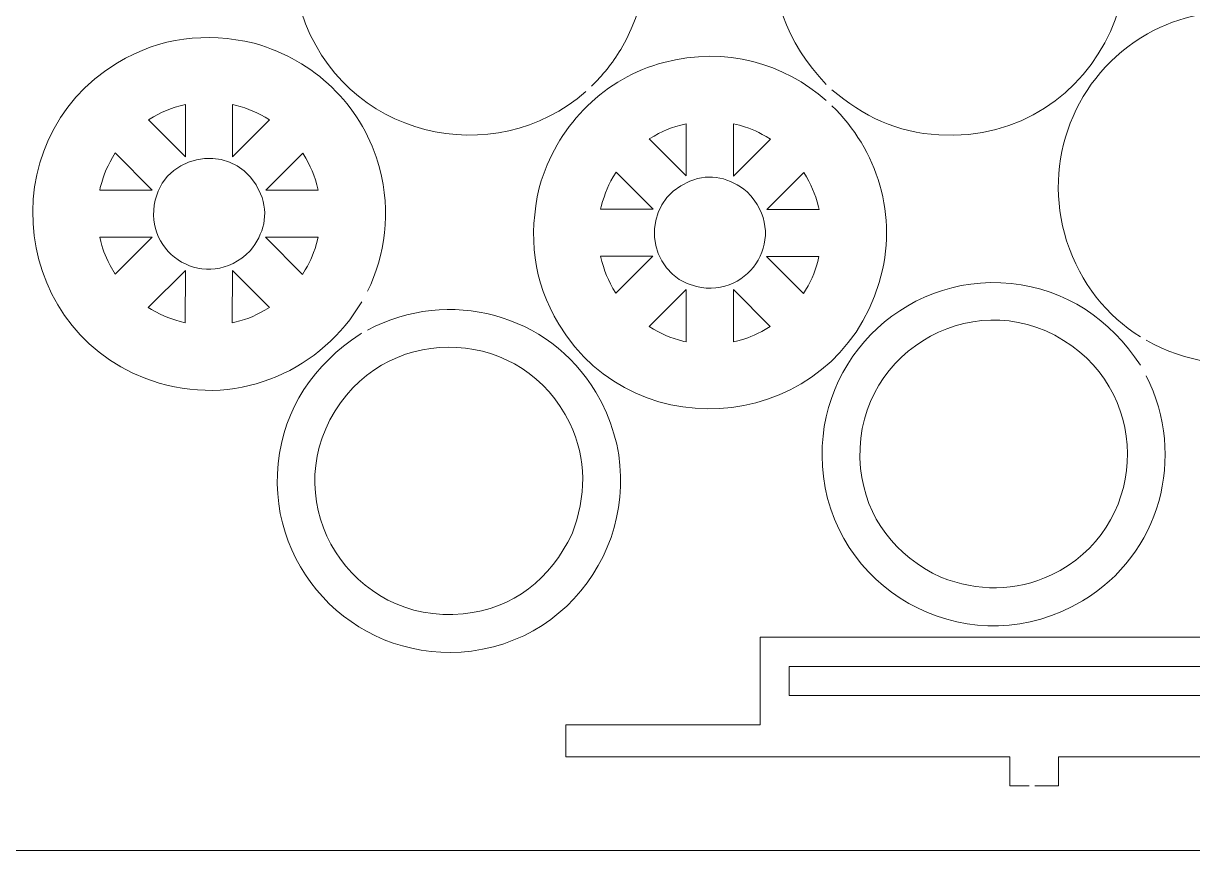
# Model space of a CAD drawing. Header units: centimetres. Extents: x -33.3 to 33.3, y -15.3 to 15.3.
# Drawn here: x -11.01 to -0.78, y -15.35 to -8.11 of the extents above; entities that cross this region are included whole.
import ezdxf

# ---------------------------------------------------------------- set-up
doc = ezdxf.new("R2010")
doc.units = ezdxf.units.CM
doc.header["$MEASUREMENT"] = 0
doc.layers.add('Layer 1', color=7, linetype='Continuous')

msp = doc.modelspace()

# ---------------------------------------------------------------- linework, layer by layer
at = {"layer": 'Layer 1', "color": 250, "lineweight": 20}
msp.add_open_spline([(-11.10211, -15.35), (-11.10211, -15.35), (11.0979, -15.35), (11.0979, -15.35), (11.0979, -15.35), (11.0979, -15.35), (11.0979, 15.35), (11.0979, 15.35), (11.0979, 15.35), (11.0979, 15.35), (-11.10211, 15.35), (-11.10211, 15.35), (-11.10211, 15.35), (-11.10211, 15.35), (-11.10211, -15.35), (-11.10211, -15.35), (-11.10211, -15.35), (-11.10211, -15.35), (-11.10211, -15.35), (-11.10211, -15.35)], degree=3, knots=[0, 0, 0, 0, 0.16666667, 0.16666667, 0.16666667, 0.16666667, 0.33333333, 0.33333333, 0.33333333, 0.33333333, 0.5, 0.5, 0.5, 0.5, 0.66666667, 0.66666667, 0.66666667, 0.66666667, 1, 1, 1, 1], dxfattribs=at)
at = {"layer": 'Layer 1', "lineweight": 9}
for points, knots in [([(-3.93542, -8.69067), (-3.66163, -8.92354), (-3.36757, -9.06464), (-2.99939, -9.08663), (-2.99939, -9.08663), (-1.58522, -9.17114), (-0.8103, -7.46482), (-1.81001, -6.45533), (-1.81001, -6.45533), (-2.69611, -5.56055), (-4.25089, -6.06352), (-4.43214, -7.33105), (-4.43214, -7.33105), (-4.50345, -7.82975), (-4.32939, -8.28536), (-3.98542, -8.64442)], [0, 0, 0, 0, 0.2, 0.2, 0.2, 0.2, 0.4, 0.4, 0.4, 0.4, 0.6, 0.6, 0.6, 0.6, 1, 1, 1, 1]), ([(-6.03768, -8.65998), (-5.94284, -8.56785), (-5.85691, -8.46048), (-5.78281, -8.33755), (-5.78281, -8.33755), (-5.21841, -7.40119), (-5.77809, -6.17745), (-6.90352, -6.01571), (-6.90352, -6.01571), (-6.90352, -6.01571), (-6.95778, -6.0088), (-6.95778, -6.0088), (-6.95778, -6.0088), (-7.28775, -5.99182), (-7.5768, -6.0367), (-7.86909, -6.20243), (-7.86909, -6.20243), (-8.50576, -6.56344), (-8.79668, -7.3192), (-8.57529, -8.01184), (-8.57529, -8.01184), (-8.22143, -9.11894), (-6.87914, -9.40913), (-6.08768, -8.70642)], [0, 0, 0, 0, 0.14285714, 0.14285714, 0.14285714, 0.14285714, 0.28571429, 0.28571429, 0.28571429, 0.28571429, 0.42857143, 0.42857143, 0.42857143, 0.42857143, 0.57142857, 0.57142857, 0.57142857, 0.57142857, 0.71428571, 0.71428571, 0.71428571, 0.71428571, 1, 1, 1, 1]), ([(-1.18736, -10.88258), (-0.50756, -11.27175), (0.43964, -11.11864), (0.91011, -10.33821), (0.91011, -10.33821), (1.47438, -9.40218), (0.91519, -8.17827), (-0.2106, -8.01639), (-0.2106, -8.01639), (-0.2106, -8.01639), (-0.26486, -8.00945), (-0.26486, -8.00945), (-0.26486, -8.00945), (-0.5949, -7.99251), (-0.8838, -8.03732), (-1.17617, -8.2031), (-1.17617, -8.2031), (-1.81285, -8.56411), (-2.10376, -9.31986), (-1.88238, -10.0125), (-1.88238, -10.0125), (-1.76182, -10.38972), (-1.52652, -10.67211), (-1.23736, -10.85267)], [0, 0, 0, 0, 0.14285714, 0.14285714, 0.14285714, 0.14285714, 0.28571429, 0.28571429, 0.28571429, 0.28571429, 0.42857143, 0.42857143, 0.42857143, 0.42857143, 0.57142857, 0.57142857, 0.57142857, 0.57142857, 0.71428571, 0.71428571, 0.71428571, 0.71428571, 1, 1, 1, 1]), ([(-7.99778, -10.45412), (-7.84118, -10.13918), (-7.78953, -9.76414), (-7.89356, -9.37369), (-7.89356, -9.37369), (-8.03091, -8.85817), (-8.42418, -8.46372), (-8.92942, -8.30143), (-8.92942, -8.30143), (-8.92942, -8.30143), (-8.98957, -8.28335), (-8.98957, -8.28335), (-8.98957, -8.28335), (-9.41721, -8.18754), (-9.80394, -8.22641), (-10.18474, -8.45577), (-10.18474, -8.45577), (-11.31918, -9.13909), (-11.1132, -10.87154), (-9.81978, -11.2576), (-9.81978, -11.2576), (-9.10012, -11.4724), (-8.38871, -11.12915), (-8.04778, -10.54662)], [0, 0, 0, 0, 0.14285714, 0.14285714, 0.14285714, 0.14285714, 0.28571429, 0.28571429, 0.28571429, 0.28571429, 0.42857143, 0.42857143, 0.42857143, 0.42857143, 0.57142857, 0.57142857, 0.57142857, 0.57142857, 0.71428571, 0.71428571, 0.71428571, 0.71428571, 1, 1, 1, 1]), ([(-3.98542, -8.78552), (-4.34869, -8.46405), (-4.86214, -8.30737), (-5.40549, -8.45211), (-5.40549, -8.45211), (-5.92102, -8.58945), (-6.31545, -8.98275), (-6.47775, -9.488), (-6.47775, -9.488), (-6.47775, -9.488), (-6.49584, -9.54813), (-6.49584, -9.54813), (-6.49584, -9.54813), (-6.59162, -9.9759), (-6.55281, -10.36237), (-6.3234, -10.74331), (-6.3234, -10.74331), (-5.64041, -11.87736), (-3.90778, -11.67222), (-3.52159, -10.37835), (-3.52159, -10.37835), (-3.34658, -9.79204), (-3.54198, -9.2112), (-3.93542, -8.83172)], [0, 0, 0, 0, 0.14285714, 0.14285714, 0.14285714, 0.14285714, 0.28571429, 0.28571429, 0.28571429, 0.28571429, 0.42857143, 0.42857143, 0.42857143, 0.42857143, 0.57142857, 0.57142857, 0.57142857, 0.57142857, 0.71428571, 0.71428571, 0.71428571, 0.71428571, 1, 1, 1, 1]), ([(-9.58958, -9.27822), (-9.58958, -9.27822), (-9.58897, -8.82026), (-9.58897, -8.82026), (-9.58897, -8.82026), (-9.72323, -8.85245), (-9.7948, -8.88207), (-9.91275, -8.95379), (-9.91275, -8.95379), (-9.91275, -8.95379), (-9.58958, -9.27822), (-9.58958, -9.27822)], [0, 0, 0, 0, 0.25, 0.25, 0.25, 0.25, 0.5, 0.5, 0.5, 0.5, 1, 1, 1, 1]), ([(-9.15565, -8.82577), (-9.15565, -8.82577), (-9.17747, -8.82079), (-9.17747, -8.82079), (-9.17747, -8.82079), (-9.17747, -8.82079), (-9.1781, -9.27873), (-9.1781, -9.27873), (-9.1781, -9.27873), (-9.1781, -9.27873), (-8.85411, -8.95518), (-8.85411, -8.95518), (-8.85411, -8.95518), (-8.96425, -8.88754), (-9.03072, -8.85901), (-9.15565, -8.82577)], [0, 0, 0, 0, 0.2, 0.2, 0.2, 0.2, 0.4, 0.4, 0.4, 0.4, 0.6, 0.6, 0.6, 0.6, 1, 1, 1, 1]), ([(-5.20927, -9.44589), (-5.20927, -9.44589), (-5.20927, -8.98793), (-5.20927, -8.98793), (-5.20927, -8.98793), (-5.34337, -9.02035), (-5.41509, -9.05001), (-5.53284, -9.12189), (-5.53284, -9.12189), (-5.53284, -9.12189), (-5.20927, -9.44589), (-5.20927, -9.44589)], [0, 0, 0, 0, 0.25, 0.25, 0.25, 0.25, 0.5, 0.5, 0.5, 0.5, 1, 1, 1, 1]), ([(-4.74312, -9.00132), (-4.74312, -9.00132), (-4.79779, -8.98793), (-4.79779, -8.98793), (-4.79779, -8.98793), (-4.79779, -8.98793), (-4.79779, -9.44773), (-4.79779, -9.44773), (-4.79779, -9.44773), (-4.79779, -9.44773), (-4.47207, -9.12328), (-4.47207, -9.12328), (-4.47207, -9.12328), (-4.58596, -9.05559), (-4.61688, -9.04161), (-4.74312, -9.00132)], [0, 0, 0, 0, 0.2, 0.2, 0.2, 0.2, 0.4, 0.4, 0.4, 0.4, 0.6, 0.6, 0.6, 0.6, 1, 1, 1, 1]), ([(-9.02534, -10.10147), (-8.9039, -9.95192), (-8.85881, -9.78452), (-8.9328, -9.60062), (-8.9328, -9.60062), (-9.11449, -9.14908), (-9.74937, -9.21081), (-9.85472, -9.65824), (-9.85472, -9.65824), (-9.96583, -10.13015), (-9.40231, -10.47975), (-9.02534, -10.10147)], [0, 0, 0, 0, 0.25, 0.25, 0.25, 0.25, 0.5, 0.5, 0.5, 0.5, 1, 1, 1, 1]), ([(-10.33464, -9.5479), (-10.33464, -9.5479), (-10.33963, -9.56991), (-10.33963, -9.56991), (-10.33963, -9.56991), (-10.33963, -9.56991), (-9.87983, -9.56991), (-9.87983, -9.56991), (-9.87983, -9.56991), (-9.87983, -9.56991), (-10.20426, -9.24419), (-10.20426, -9.24419), (-10.20426, -9.24419), (-10.27263, -9.35526), (-10.3012, -9.42186), (-10.33464, -9.5479)], [0, 0, 0, 0, 0.2, 0.2, 0.2, 0.2, 0.4, 0.4, 0.4, 0.4, 0.6, 0.6, 0.6, 0.6, 1, 1, 1, 1]), ([(-8.88733, -9.56991), (-8.88733, -9.56991), (-8.42936, -9.56991), (-8.42936, -9.56991), (-8.42936, -9.56991), (-8.46183, -9.43569), (-8.49138, -9.36422), (-8.56332, -9.24633), (-8.56332, -9.24633), (-8.56332, -9.24633), (-8.88733, -9.56991), (-8.88733, -9.56991)], [0, 0, 0, 0, 0.25, 0.25, 0.25, 0.25, 0.5, 0.5, 0.5, 0.5, 1, 1, 1, 1]), ([(-5.95341, -9.71423), (-5.95341, -9.71423), (-5.9584, -9.73607), (-5.9584, -9.73607), (-5.9584, -9.73607), (-5.9584, -9.73607), (-5.50044, -9.73666), (-5.50044, -9.73666), (-5.50044, -9.73666), (-5.50044, -9.73666), (-5.824, -9.41267), (-5.824, -9.41267), (-5.824, -9.41267), (-5.89161, -9.52272), (-5.92022, -9.5894), (-5.95341, -9.71423)], [0, 0, 0, 0, 0.2, 0.2, 0.2, 0.2, 0.4, 0.4, 0.4, 0.4, 0.6, 0.6, 0.6, 0.6, 1, 1, 1, 1]), ([(-4.67769, -9.5839), (-4.82725, -9.46252), (-4.99467, -9.41734), (-5.17856, -9.49137), (-5.17856, -9.49137), (-5.63022, -9.67316), (-5.56828, -10.30798), (-5.12093, -10.41329), (-5.12093, -10.41329), (-4.64916, -10.52435), (-4.29939, -9.96107), (-4.67769, -9.5839)], [0, 0, 0, 0, 0.25, 0.25, 0.25, 0.25, 0.5, 0.5, 0.5, 0.5, 1, 1, 1, 1]), ([(-4.05304, -9.71674), (-4.08592, -9.59169), (-4.1143, -9.52516), (-4.18165, -9.41481), (-4.18165, -9.41481), (-4.18165, -9.41481), (-4.50608, -9.73796), (-4.50608, -9.73796), (-4.50608, -9.73796), (-4.50608, -9.73796), (-4.04812, -9.73857), (-4.04812, -9.73857), (-4.04812, -9.73857), (-4.04812, -9.73857), (-4.05304, -9.71674), (-4.05304, -9.71674)], [0, 0, 0, 0, 0.2, 0.2, 0.2, 0.2, 0.4, 0.4, 0.4, 0.4, 0.6, 0.6, 0.6, 0.6, 1, 1, 1, 1]), ([(-10.2496, -10.22981), (-10.2496, -10.22981), (-10.20567, -10.30497), (-10.20567, -10.30497), (-10.20567, -10.30497), (-10.20567, -10.30497), (-9.88167, -9.98139), (-9.88167, -9.98139), (-9.88167, -9.98139), (-9.88167, -9.98139), (-10.33963, -9.98139), (-10.33963, -9.98139), (-10.33963, -9.98139), (-10.31084, -10.09557), (-10.30068, -10.12372), (-10.2496, -10.22981)], [0, 0, 0, 0, 0.2, 0.2, 0.2, 0.2, 0.4, 0.4, 0.4, 0.4, 0.6, 0.6, 0.6, 0.6, 1, 1, 1, 1]), ([(-8.44275, -10.03605), (-8.44275, -10.03605), (-8.42936, -9.98139), (-8.42936, -9.98139), (-8.42936, -9.98139), (-8.42936, -9.98139), (-8.88916, -9.98139), (-8.88916, -9.98139), (-8.88916, -9.98139), (-8.88916, -9.98139), (-8.56471, -10.30712), (-8.56471, -10.30712), (-8.56471, -10.30712), (-8.497, -10.19323), (-8.48305, -10.1623), (-8.44275, -10.03605)], [0, 0, 0, 0, 0.2, 0.2, 0.2, 0.2, 0.4, 0.4, 0.4, 0.4, 0.6, 0.6, 0.6, 0.6, 1, 1, 1, 1]), ([(-5.50097, -10.14816), (-5.50097, -10.14816), (-5.95894, -10.14755), (-5.95894, -10.14755), (-5.95894, -10.14755), (-5.92669, -10.28185), (-5.89715, -10.35331), (-5.82541, -10.47131), (-5.82541, -10.47131), (-5.82541, -10.47131), (-5.50097, -10.14816), (-5.50097, -10.14816)], [0, 0, 0, 0, 0.25, 0.25, 0.25, 0.25, 0.5, 0.5, 0.5, 0.5, 1, 1, 1, 1]), ([(-4.16579, -10.44578), (-4.10372, -10.33685), (-4.07801, -10.27194), (-4.04867, -10.15006), (-4.04867, -10.15006), (-4.04867, -10.15006), (-4.50663, -10.14946), (-4.50663, -10.14946), (-4.50663, -10.14946), (-4.50663, -10.14946), (-4.18306, -10.47346), (-4.18306, -10.47346), (-4.18306, -10.47346), (-4.18306, -10.47346), (-4.16579, -10.44578), (-4.16579, -10.44578)], [0, 0, 0, 0, 0.2, 0.2, 0.2, 0.2, 0.4, 0.4, 0.4, 0.4, 0.6, 0.6, 0.6, 0.6, 1, 1, 1, 1]), ([(-9.88721, -10.6134), (-9.77818, -10.67547), (-9.7135, -10.70117), (-9.5915, -10.7305), (-9.5915, -10.7305), (-9.5915, -10.7305), (-9.59089, -10.27256), (-9.59089, -10.27256), (-9.59089, -10.27256), (-9.59089, -10.27256), (-9.91488, -10.59613), (-9.91488, -10.59613), (-9.91488, -10.59613), (-9.91488, -10.59613), (-9.88721, -10.6134), (-9.88721, -10.6134)], [0, 0, 0, 0, 0.2, 0.2, 0.2, 0.2, 0.4, 0.4, 0.4, 0.4, 0.6, 0.6, 0.6, 0.6, 1, 1, 1, 1]), ([(-9.15816, -10.72614), (-9.03312, -10.69325), (-8.9666, -10.6649), (-8.85624, -10.59753), (-8.85624, -10.59753), (-8.85624, -10.59753), (-9.17941, -10.27311), (-9.17941, -10.27311), (-9.17941, -10.27311), (-9.17941, -10.27311), (-9.18, -10.73106), (-9.18, -10.73106), (-9.18, -10.73106), (-9.18, -10.73106), (-9.15816, -10.72614), (-9.15816, -10.72614)], [0, 0, 0, 0, 0.2, 0.2, 0.2, 0.2, 0.4, 0.4, 0.4, 0.4, 0.6, 0.6, 0.6, 0.6, 1, 1, 1, 1]), ([(-1.23736, -11.10288), (-1.50075, -10.70126), (-1.88587, -10.43529), (-2.36869, -10.38652), (-2.36869, -10.38652), (-3.33133, -10.28929), (-4.13091, -11.1137), (-4.00975, -12.07648), (-4.00975, -12.07648), (-3.87705, -13.13085), (-2.69059, -13.73126), (-1.74373, -13.16445), (-1.74373, -13.16445), (-1.06676, -12.7592), (-0.82795, -11.90427), (-1.18736, -11.19432)], [0, 0, 0, 0, 0.2, 0.2, 0.2, 0.2, 0.4, 0.4, 0.4, 0.4, 0.6, 0.6, 0.6, 0.6, 1, 1, 1, 1]), ([(-8.04778, -10.82249), (-8.05643, -10.82731), (-8.06271, -10.83083), (-8.06271, -10.83083), (-8.06271, -10.83083), (-8.46438, -11.09423), (-8.73025, -11.47933), (-8.77905, -11.96216), (-8.77905, -11.96216), (-8.87637, -12.92488), (-8.05184, -13.72428), (-7.08911, -13.60322), (-7.08911, -13.60322), (-6.03505, -13.47068), (-5.43425, -12.28437), (-6.00113, -11.33719), (-6.00113, -11.33719), (-6.4113, -10.65187), (-7.28262, -10.41552), (-7.99778, -10.79457)], [0, 0, 0, 0, 0.16666667, 0.16666667, 0.16666667, 0.16666667, 0.33333333, 0.33333333, 0.33333333, 0.33333333, 0.5, 0.5, 0.5, 0.5, 0.66666667, 0.66666667, 0.66666667, 0.66666667, 1, 1, 1, 1]), ([(-2.98312, -12.95691), (-2.65835, -13.08098), (-2.33301, -13.08815), (-2.01498, -12.93696), (-2.01498, -12.93696), (-1.18777, -12.54373), (-1.11037, -11.38059), (-1.90878, -10.88422), (-1.90878, -10.88422), (-2.72898, -10.37432), (-3.78218, -11.03052), (-3.68414, -12.00436), (-3.68414, -12.00436), (-3.6399, -12.44377), (-3.37868, -12.7707), (-2.98312, -12.95691)], [0, 0, 0, 0, 0.2, 0.2, 0.2, 0.2, 0.4, 0.4, 0.4, 0.4, 0.6, 0.6, 0.6, 0.6, 1, 1, 1, 1]), ([(-5.23129, -10.89321), (-5.23129, -10.89321), (-5.20927, -10.8982), (-5.20927, -10.8982), (-5.20927, -10.8982), (-5.20927, -10.8982), (-5.20927, -10.43839), (-5.20927, -10.43839), (-5.20927, -10.43839), (-5.20927, -10.43839), (-5.535, -10.76282), (-5.535, -10.76282), (-5.535, -10.76282), (-5.42395, -10.83119), (-5.35733, -10.85976), (-5.23129, -10.89321)], [0, 0, 0, 0, 0.2, 0.2, 0.2, 0.2, 0.4, 0.4, 0.4, 0.4, 0.6, 0.6, 0.6, 0.6, 1, 1, 1, 1]), ([(-4.54936, -10.80816), (-4.54936, -10.80816), (-4.47421, -10.76423), (-4.47421, -10.76423), (-4.47421, -10.76423), (-4.47421, -10.76423), (-4.79779, -10.44025), (-4.79779, -10.44025), (-4.79779, -10.44025), (-4.79779, -10.44025), (-4.79779, -10.8982), (-4.79779, -10.8982), (-4.79779, -10.8982), (-4.68362, -10.86943), (-4.65545, -10.85924), (-4.54936, -10.80816)], [0, 0, 0, 0, 0.2, 0.2, 0.2, 0.2, 0.4, 0.4, 0.4, 0.4, 0.6, 0.6, 0.6, 0.6, 1, 1, 1, 1]), ([(-6.20868, -12.5766), (-6.08463, -12.25181), (-6.07742, -11.92649), (-6.22864, -11.60845), (-6.22864, -11.60845), (-6.62224, -10.78064), (-7.78545, -10.7044), (-8.28135, -11.50225), (-8.28135, -11.50225), (-8.79125, -12.32257), (-8.13497, -13.37571), (-7.16123, -13.27761), (-7.16123, -13.27761), (-6.72179, -13.23334), (-6.39491, -12.9722), (-6.20868, -12.5766)], [0, 0, 0, 0, 0.2, 0.2, 0.2, 0.2, 0.4, 0.4, 0.4, 0.4, 0.6, 0.6, 0.6, 0.6, 1, 1, 1, 1]), ([(-2.15985, -14.7831), (-2.05605, -14.7831), (-1.95452, -14.7831), (-1.95452, -14.7831), (-1.95452, -14.7831), (-1.95452, -14.7831), (-1.95452, -14.52814), (-1.95452, -14.52814), (-1.95452, -14.52814), (-1.95452, -14.52814), (1.92962, -14.52814), (1.92962, -14.52814), (1.92962, -14.52814), (1.92962, -14.52814), (1.92962, -14.24769), (1.92962, -14.24769), (1.92962, -14.24769), (1.92962, -14.24769), (0.22986, -14.24769), (0.22986, -14.24769), (0.22986, -14.24769), (0.22986, -14.24769), (0.22986, -13.4828), (0.22986, -13.4828), (0.22986, -13.4828), (0.22986, -13.4828), (-4.56384, -13.4828), (-4.56384, -13.4828), (-4.56384, -13.4828), (-4.56384, -13.4828), (-4.56384, -14.24769), (-4.56384, -14.24769), (-4.56384, -14.24769), (-4.56384, -14.24769), (-6.26359, -14.24769), (-6.26359, -14.24769), (-6.26359, -14.24769), (-6.26359, -14.24769), (-6.26359, -14.52814), (-6.26359, -14.52814), (-6.26359, -14.52814), (-6.26359, -14.52814), (-2.37946, -14.52814), (-2.37946, -14.52814), (-2.37946, -14.52814), (-2.37946, -14.52814), (-2.37946, -14.7831), (-2.37946, -14.7831), (-2.37946, -14.7831), (-2.37946, -14.7831), (-2.30003, -14.7831), (-2.20985, -14.7831)], [0, 0, 0, 0, 0.07142857, 0.07142857, 0.07142857, 0.07142857, 0.14285714, 0.14285714, 0.14285714, 0.14285714, 0.21428571, 0.21428571, 0.21428571, 0.21428571, 0.28571429, 0.28571429, 0.28571429, 0.28571429, 0.35714286, 0.35714286, 0.35714286, 0.35714286, 0.42857143, 0.42857143, 0.42857143, 0.42857143, 0.5, 0.5, 0.5, 0.5, 0.57142857, 0.57142857, 0.57142857, 0.57142857, 0.64285714, 0.64285714, 0.64285714, 0.64285714, 0.71428571, 0.71428571, 0.71428571, 0.71428571, 0.78571429, 0.78571429, 0.78571429, 0.78571429, 0.85714286, 0.85714286, 0.85714286, 0.85714286, 1, 1, 1, 1]), ([(-0.0251, -13.99273), (-0.0251, -13.99273), (-0.0251, -13.73777), (-0.0251, -13.73777), (-0.0251, -13.73777), (-0.0251, -13.73777), (-4.30889, -13.73777), (-4.30889, -13.73777), (-4.30889, -13.73777), (-4.30889, -13.73777), (-4.30889, -13.99273), (-4.30889, -13.99273), (-4.30889, -13.99273), (-4.30889, -13.99273), (-0.0251, -13.99273), (-0.0251, -13.99273)], [0, 0, 0, 0, 0.2, 0.2, 0.2, 0.2, 0.4, 0.4, 0.4, 0.4, 0.6, 0.6, 0.6, 0.6, 1, 1, 1, 1])]:
    msp.add_open_spline(points, degree=3, knots=knots, dxfattribs=at)

doc.saveas('drawing.dxf')
